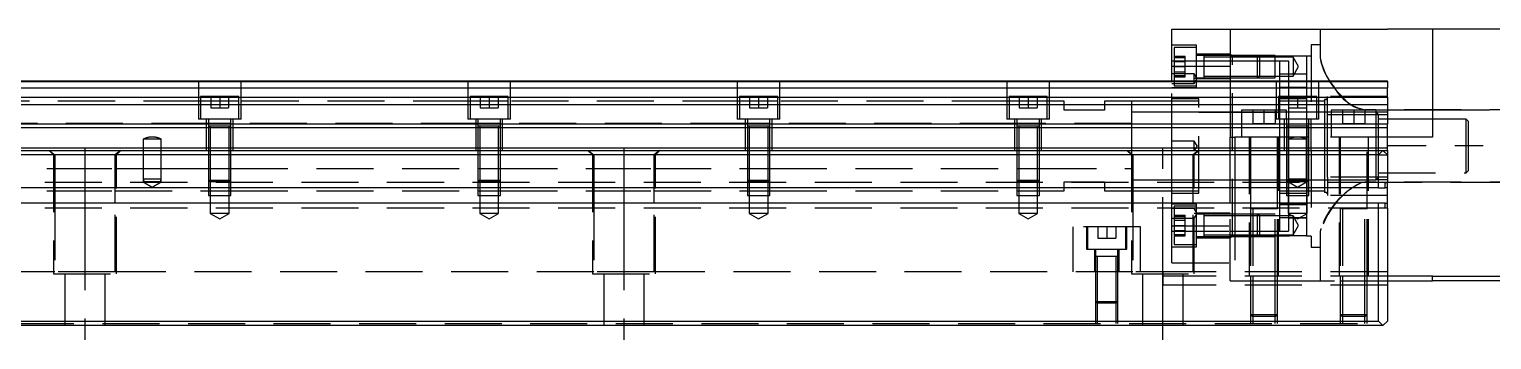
# Model space of a CAD drawing. Extents: x -29 to 1040, y -350 to 120.
# Drawn here: x 517.6 to 843.2, y -303.4 to -234.3 of the extents above; entities that cross this region are included whole.
import ezdxf

# ---------------------------------------------------------------- set-up
doc = ezdxf.new("R2010")
doc.units = 0
doc.linetypes.add('CENTER', pattern=[50.8, 31.75, -6.35, 6.35, -6.35])
doc.linetypes.add('DASHED', pattern=[19.05, 12.7, -6.35])
doc.layers.get('0').update_dxf_attribs({"linetype": 'CONTINUOUS'})
doc.layers.add('CENTER', color=1, linetype='CENTER')

msp = doc.modelspace()

# ---------------------------------------------------------------- linework, layer by layer
at = {"color": 7, "linetype": 'CONTINUOUS'}
for p, q in [((772, -242.48), (772, -234.26)), ((772, -234.26), (785, -234.26)), ((785, -234.26), (820, -234.26)), ((785, -234.26), (785, -245.76)), ((830, -234.26), (820, -234.26)), ((863.5, -234.26), (830, -234.26)), ((830, -234.26), (830, -258.26)), ((772, -245.76), (772, -242.48)), ((772, -242.48), (785, -242.48)), ((503.5, -245.76), (820, -245.76)), ((503.5, -245.92), (820, -245.92)), ((503.5, -247.32), (820, -247.32)), ((820, -245.92), (820, -245.76)), ((820, -245.92), (820, -247.32)), ((820, -249.4), (820, -247.32)), ((503.5, -249.4), (820, -249.4)), ((820, -249.4), (820, -251.02)), ((503.5, -251.02), (820, -251.02)), ((820, -251.02), (820, -255.31)), ((0, -256.16), (820, -256.16)), ((503.5, -255.31), (820, -255.31)), ((562.5, -255.86), (557.5, -255.86)), ((802.5, -255.86), (797.5, -255.86)), ((820, -256.16), (820, -255.31)), ((820, -260.66), (820, -256.16)), ((830, -258.26), (820, -258.26)), ((0, -260.66), (820, -260.66)), ((1, -261.26), (819, -261.26)), ((818, -262.26), (2, -262.26)), ((818, -262.26), (819, -261.26)), ((818, -269.56), (818, -262.26)), ((819, -261.26), (820, -262.26)), ((819, -261.26), (820, -261.26)), ((820, -261.26), (820, -260.66)), ((820, -262.26), (820, -268.41)), ((818, -269.56), (2, -269.56)), ((818, -269.56), (819.5, -269.56)), ((819.5, -269.56), (819.5, -268.41)), ((819.5, -268.41), (820, -268.41)), ((820, -269.56), (819.5, -269.56)), ((820, -269.56), (820, -268.41)), ((820, -272.96), (820, -269.56)), ((818, -272.96), (2, -272.96)), ((819.5, -272.96), (818, -272.96)), ((818, -299.26), (818, -272.96)), ((819.5, -272.96), (820, -272.96)), ((819.5, -274.11), (819.5, -272.96)), ((820, -274.11), (820, -272.96)), ((795.5, -274.26), (789.5, -274.26)), ((795.5, -274.26), (789.5, -274.26)), ((795.5, -274.26), (789.5, -274.26)), ((815.5, -274.26), (809.5, -274.26)), ((815.5, -274.26), (809.5, -274.26)), ((815.5, -274.26), (809.5, -274.26)), ((820, -274.11), (819.5, -274.11)), ((820, -274.11), (820, -299.26)), ((779.1, -277.94), (779.1, -280.44)), ((760, -284.86), (755, -284.86)), ((830, -289.26), (820, -289.26)), ((830, -290.26), (830, -289.26)), ((830, -289.26), (877.5, -289.26)), ((820, -290.26), (830, -290.26)), ((877.5, -290.26), (830, -290.26)), ((2, -299.26), (818, -299.26)), ((819, -300.26), (818, -299.26)), ((820, -299.26), (819, -300.26)), ((819, -300.26), (1, -300.26))]:
    msp.add_line(p, q, dxfattribs=at)
at = {"color": 3, "linetype": 'DASHED'}
for p, q in [((805, -234.26), (805, -240.63)), ((777.5, -237.83), (772, -237.83)), ((777.5, -238.33), (772.5, -238.33)), ((772.5, -238.33), (772.5, -242.58)), ((772.5, -240.27), (775, -240.27)), ((772.5, -240.58), (775, -240.58)), ((775, -241.43), (775, -240.27)), ((777.5, -247.33), (777.5, -237.83)), ((785, -239.83), (777.5, -239.83)), ((779.1, -240.08), (777.5, -240.08)), ((779.1, -240.08), (779.1, -240.08)), ((779.1, -240.08), (779.09, -240.08)), ((785, -240.08), (779.1, -240.08)), ((779.1, -240.08), (779.1, -242.43)), ((779.1, -240.08), (779.1, -240.08)), ((785, -240.48), (779.1, -240.48)), ((785.5, -240.26), (785, -239.76)), ((791.1, -240.08), (785, -240.08)), ((791.1, -240.08), (785, -240.08)), ((785.5, -240.26), (785, -240.26)), ((791.5, -240.48), (785, -240.48)), ((791.28, -240.26), (785.5, -240.26)), ((785.5, -280.26), (785.5, -240.26)), ((791.5, -240.48), (791.1, -240.08)), ((795, -240.08), (791.1, -240.08)), ((791.1, -242.58), (791.1, -240.08)), ((795, -240.26), (791.28, -240.26)), ((795, -240.48), (791.5, -240.48)), ((791.5, -240.48), (791.5, -242.58)), ((795, -245.08), (795, -240.08)), ((802, -240.26), (795, -240.26)), ((799, -240.48), (795, -240.48)), ((800.21, -242.58), (799, -240.48)), ((799, -240.48), (799, -242.58)), ((803, -240.26), (802, -240.26)), ((802, -240.26), (802, -249.26)), ((805, -237.76), (803, -237.76)), ((803, -237.76), (803, -254.26)), ((772, -241.26), (772.5, -241.26)), ((772, -241.26), (772.5, -241.26)), ((777, -244.16), (772, -244.16)), ((772.5, -241.26), (777.5, -241.26)), ((772.5, -241.26), (777.5, -241.26)), ((772.5, -241.43), (775, -241.43)), ((772.5, -242.58), (772.5, -245.76)), ((772.5, -242.58), (775, -242.58)), ((772.5, -243.74), (775, -243.74)), ((775, -243.74), (775, -241.43)), ((775, -244.89), (775, -243.74)), ((777.66, -245.26), (777, -244.16)), ((777, -245.26), (777, -244.16)), ((777.5, -241.26), (779.1, -241.26)), ((777.5, -241.26), (779.1, -241.26)), ((779.1, -241.26), (785, -241.26)), ((779.1, -241.26), (785, -241.26)), ((779.1, -242.43), (779.1, -242.71)), ((779.1, -242.71), (779.1, -244.35)), ((785, -241.26), (791.5, -241.26)), ((785, -241.26), (791.5, -241.26)), ((791.1, -245.08), (791.1, -242.58)), ((791.5, -241.26), (795, -241.26)), ((791.5, -241.26), (795, -241.26)), ((791.5, -242.58), (791.5, -244.68)), ((795, -241.26), (796, -241.26)), ((795, -241.26), (796, -241.26)), ((796, -241.26), (798, -241.26)), ((796, -241.26), (796, -245.76)), ((798, -241.26), (798, -249.26)), ((799, -244.68), (800.21, -242.58)), ((799, -242.58), (799, -244.68)), ((555.25, -245.76), (555.25, -254.26)), ((564.75, -254.26), (564.75, -245.76)), ((615.25, -245.76), (615.25, -254.26)), ((624.75, -254.26), (624.75, -245.76)), ((675.25, -245.76), (675.25, -254.26)), ((684.75, -254.26), (684.75, -245.76)), ((735.25, -245.76), (735.25, -254.26)), ((744.75, -254.26), (744.75, -245.76)), ((772, -261.26), (772, -245.76)), ((772, -246.36), (777, -246.36)), ((777.5, -247.33), (772, -247.33)), ((772.5, -244.58), (775, -244.58)), ((772.5, -244.89), (775, -244.89)), ((772.5, -245.76), (772.5, -246.83)), ((772.5, -246.83), (777.5, -246.83)), ((777, -246.36), (777.66, -245.26)), ((777.66, -245.26), (777, -245.26)), ((777.5, -245.26), (777, -245.26)), ((777, -246.36), (777, -245.26)), ((777.5, -245.08), (779.1, -245.08)), ((777.66, -245.26), (777.5, -245.26)), ((785, -245.33), (777.5, -245.33)), ((779.1, -244.35), (779.1, -245.08)), ((779.1, -244.68), (785, -244.68)), ((779.1, -245.08), (779.1, -245.08)), ((779.1, -245.08), (785, -245.08)), ((779.09, -245.08), (779.1, -245.08)), ((785, -244.68), (791.5, -244.68)), ((785, -245.08), (791.1, -245.08)), ((785, -245.08), (791.1, -245.08)), ((785, -245.76), (785, -258.26)), ((791.1, -245.08), (791.5, -244.68)), ((791.1, -245.08), (795, -245.08)), ((791.5, -244.68), (795, -244.68)), ((795, -244.68), (799, -244.68)), ((795.25, -245.76), (795.25, -254.26)), ((798, -244.26), (796, -244.26)), ((796, -245.76), (796, -249.26)), ((802, -247.26), (796, -247.26)), ((802, -247.26), (796, -247.26)), ((802, -244.26), (798, -244.26)), ((804.75, -254.26), (804.75, -245.76)), ((555.75, -250.26), (504.25, -250.26)), ((555.75, -249.26), (555.75, -254.26)), ((564.25, -249.26), (555.75, -249.26)), ((564.25, -250.26), (555.75, -250.26)), ((558, -249.26), (558, -251.76)), ((560, -249.26), (560, -251.76)), ((562, -249.26), (562, -251.76)), ((564.25, -254.26), (564.25, -249.26)), ((615.75, -250.26), (564.25, -250.26)), ((615.75, -249.26), (615.75, -254.26)), ((624.25, -249.26), (615.75, -249.26)), ((624.25, -250.26), (615.75, -250.26)), ((618, -249.26), (618, -251.76)), ((620, -249.26), (620, -251.76)), ((622, -249.26), (622, -251.76)), ((624.25, -254.26), (624.25, -249.26)), ((675.75, -250.26), (624.25, -250.26)), ((675.75, -249.26), (675.75, -254.26)), ((684.25, -249.26), (675.75, -249.26)), ((684.25, -250.26), (675.75, -250.26)), ((678, -249.26), (678, -251.76)), ((680, -249.26), (680, -251.76)), ((682, -249.26), (682, -251.76)), ((684.25, -254.26), (684.25, -249.26)), ((735.75, -250.26), (684.25, -250.26)), ((735.75, -249.26), (735.75, -254.26)), ((744.25, -249.26), (735.75, -249.26)), ((744.25, -250.26), (735.75, -250.26)), ((738, -249.26), (738, -251.76)), ((740, -249.26), (740, -251.76)), ((742, -249.26), (742, -251.76)), ((744.25, -254.26), (744.25, -249.26)), ((748, -250.26), (744.25, -250.26)), ((748, -252.26), (748, -250.26)), ((763, -250.26), (757, -250.26)), ((757, -250.26), (757, -252.26)), ((772, -250.26), (763, -250.26)), ((763, -250.26), (763, -260.26)), ((763, -250.26), (763, -260.26)), ((778, -249.76), (772, -249.76)), ((778, -250.26), (772, -250.26)), ((778, -270.76), (778, -249.76)), ((795.75, -249.26), (795.75, -254.26)), ((804.25, -249.26), (795.75, -249.26)), ((796, -249.26), (796, -252.26)), ((802, -249.76), (796, -249.76)), ((802, -250.26), (796, -250.26)), ((798, -249.26), (798, -251.76)), ((800, -249.26), (800, -251.76)), ((802, -249.26), (802, -251.76)), ((804.25, -250.26), (802, -250.26)), ((804.25, -254.26), (804.25, -249.26)), ((806, -250.26), (804.25, -250.26)), ((806, -249.88), (806, -258.26)), ((806.31, -249.88), (806, -249.88)), ((806.63, -253.33), (806.63, -249.26)), ((820, -249.26), (806.63, -249.26)), ((558, -251.76), (560, -251.76)), ((560, -251.76), (562, -251.76)), ((618, -251.76), (620, -251.76)), ((620, -251.76), (622, -251.76)), ((678, -251.76), (680, -251.76)), ((680, -251.76), (682, -251.76)), ((738, -251.76), (740, -251.76)), ((740, -251.76), (742, -251.76)), ((757, -252.26), (748, -252.26)), ((772, -252.76), (763, -252.76)), ((778, -252.76), (772, -252.76)), ((785, -252.76), (778, -252.76)), ((778, -252.76), (785, -252.76)), ((787.5, -252.76), (785, -252.76)), ((785, -252.76), (787.5, -252.76)), ((787.5, -252.26), (787.5, -258.26)), ((795.75, -252.26), (787.5, -252.26)), ((795.75, -252.76), (787.5, -252.76)), ((787.5, -252.76), (795.75, -252.76)), ((790, -252.26), (790, -255.26)), ((792.5, -252.26), (792.5, -255.26)), ((795, -252.26), (795, -255.26)), ((797.5, -252.26), (795.75, -252.26)), ((796, -252.76), (795.75, -252.76)), ((795.75, -252.76), (796, -252.76)), ((796, -252.26), (796, -254.26)), ((797.5, -252.76), (796, -252.76)), ((797.5, -254.26), (797.5, -252.26)), ((802, -252.76), (797.5, -252.76)), ((798, -251.76), (798, -258.76)), ((798, -251.76), (800, -251.76)), ((800, -251.76), (802, -251.76)), ((802, -251.76), (802, -254.26)), ((804.25, -252.76), (802, -252.76)), ((806, -252.76), (804.25, -252.76)), ((806.63, -252.76), (806, -252.76)), ((806.63, -252.76), (806, -252.76)), ((807.5, -252.76), (806.63, -252.76)), ((807.5, -252.76), (806.63, -252.76)), ((806.63, -258.26), (806.63, -253.33)), ((807.5, -253.33), (806.63, -253.33)), ((807.5, -252.26), (807.5, -258.26)), ((817.5, -252.26), (807.5, -252.26)), ((817.5, -252.76), (807.5, -252.76)), ((817.5, -252.76), (807.5, -252.76)), ((817.5, -253.33), (807.5, -253.33)), ((810, -252.26), (810, -255.26)), ((812.5, -252.26), (812.5, -255.26)), ((855.5, -252.18), (815, -252.18)), ((815, -252.18), (820, -252.18)), ((815, -252.26), (815, -255.26)), ((817.5, -258.26), (817.5, -252.26)), ((818, -253.26), (817.5, -252.76)), ((820, -252.76), (817.5, -252.76)), ((820, -253.33), (817.5, -253.33)), ((818, -258.26), (818, -253.26)), ((820, -252.18), (830, -252.18)), ((830, -252.18), (855.5, -252.18)), ((557.5, -255.26), (503.5, -255.26)), ((564.75, -254.26), (555.25, -254.26)), ((557, -254.26), (557, -261.26)), ((557.5, -254.26), (557.5, -255.86)), ((562.5, -255.26), (557.5, -255.26)), ((557.5, -255.85), (557.5, -255.86)), ((557.5, -255.86), (557.5, -255.86)), ((557.5, -255.86), (557.5, -261.26)), ((562.5, -255.86), (557.5, -255.86)), ((557.9, -255.86), (557.9, -261.26)), ((562.1, -261.26), (562.1, -255.86)), ((562.5, -255.86), (562.5, -254.26)), ((617.5, -255.26), (562.5, -255.26)), ((562.5, -255.86), (562.5, -255.85)), ((562.5, -255.86), (562.5, -255.86)), ((562.5, -261.26), (562.5, -255.86)), ((563, -261.26), (563, -254.26)), ((624.75, -254.26), (615.25, -254.26)), ((617, -254.26), (617, -261.26)), ((617.5, -254.26), (617.5, -255.86)), ((622.5, -255.26), (617.5, -255.26)), ((617.5, -255.85), (617.5, -255.86)), ((617.5, -255.86), (617.5, -261.26)), ((617.5, -255.86), (617.5, -255.86)), ((622.5, -255.86), (617.5, -255.86)), ((622.5, -255.86), (617.5, -255.86)), ((617.9, -255.86), (617.9, -261.26)), ((622.1, -261.26), (622.1, -255.86)), ((622.5, -255.86), (622.5, -254.26)), ((677.5, -255.26), (622.5, -255.26)), ((622.5, -255.86), (622.5, -255.85)), ((622.5, -261.26), (622.5, -255.86)), ((622.5, -255.86), (622.5, -255.86)), ((623, -261.26), (623, -254.26)), ((684.75, -254.26), (675.25, -254.26)), ((677, -254.26), (677, -261.26)), ((677.5, -254.26), (677.5, -255.86)), ((682.5, -255.26), (677.5, -255.26)), ((677.5, -255.85), (677.5, -255.86)), ((677.5, -255.86), (677.5, -255.86)), ((677.5, -255.86), (677.5, -261.26)), ((682.5, -255.86), (677.5, -255.86)), ((682.5, -255.86), (677.5, -255.86)), ((677.9, -255.86), (677.9, -261.26)), ((682.1, -261.26), (682.1, -255.86)), ((682.5, -255.86), (682.5, -254.26)), ((737.5, -255.26), (682.5, -255.26)), ((682.5, -255.86), (682.5, -255.85)), ((682.5, -255.86), (682.5, -255.86)), ((682.5, -261.26), (682.5, -255.86)), ((683, -261.26), (683, -254.26)), ((744.75, -254.26), (735.25, -254.26)), ((737, -254.26), (737, -261.26)), ((737.5, -254.26), (737.5, -255.86)), ((742.5, -255.26), (737.5, -255.26)), ((737.5, -255.85), (737.5, -255.86)), ((737.5, -255.86), (737.5, -261.26)), ((737.5, -255.86), (737.5, -255.86)), ((742.5, -255.86), (737.5, -255.86)), ((737.9, -255.86), (737.9, -261.26)), ((742.1, -261.26), (742.1, -255.86)), ((742.5, -255.86), (742.5, -254.26)), ((763, -255.26), (742.5, -255.26)), ((742.5, -255.86), (742.5, -255.85)), ((742.5, -261.26), (742.5, -255.86)), ((742.5, -255.86), (742.5, -255.86)), ((743, -261.26), (743, -254.26)), ((790, -255.26), (792.5, -255.26)), ((792.5, -255.26), (795, -255.26)), ((804.75, -254.26), (795.25, -254.26)), ((796, -254.26), (796, -258.26)), ((797, -254.26), (797, -261.26)), ((797.5, -254.26), (797.5, -255.86)), ((797.5, -255.85), (797.5, -255.86)), ((797.5, -255.86), (797.5, -261.26)), ((797.5, -255.86), (797.5, -255.86)), ((797.9, -255.86), (797.9, -261.26)), ((802, -254.26), (802, -255.86)), ((802, -255.86), (802, -258.26)), ((802.1, -261.26), (802.1, -255.86)), ((802.5, -255.86), (802.5, -254.26)), ((802.5, -255.86), (802.5, -255.85)), ((802.5, -261.26), (802.5, -255.86)), ((802.5, -255.86), (802.5, -255.86)), ((803, -261.26), (803, -254.26)), ((810, -255.26), (812.5, -255.26)), ((812.5, -255.26), (815, -255.26)), ((820, -254.26), (818, -254.26)), ((830, -254.26), (820, -254.26)), ((837.5, -254.26), (830, -254.26)), ((838, -254.76), (837.5, -254.26)), ((837.5, -260.26), (837.5, -254.26)), ((838, -254.76), (838, -260.26)), ((543, -258.76), (543, -261.26)), ((547, -258.76), (543, -258.76)), ((545.06, -258.26), (544.94, -258.26)), ((547, -261.26), (547, -258.76)), ((763, -260.26), (763, -261.26)), ((763, -260.26), (763, -261.26)), ((777, -259.16), (772, -259.16)), ((777.66, -260.26), (777, -259.16)), ((777, -261.36), (777, -259.16)), ((777.66, -260.26), (777.06, -261.26)), ((785, -258.26), (786, -258.26)), ((785, -261.26), (785, -258.26)), ((797.5, -258.26), (786, -258.26)), ((786, -258.26), (786, -261.26)), ((789.25, -258.26), (789.25, -289.26)), ((789.5, -258.26), (789.5, -261.26)), ((795.5, -261.26), (795.5, -258.26)), ((795.75, -289.26), (795.75, -258.26)), ((796, -258.26), (796, -261.26)), ((797.9, -258.26), (797.5, -258.26)), ((799.87, -258.26), (797.9, -258.26)), ((798, -258.76), (798, -261.26)), ((802, -258.76), (798, -258.76)), ((800.13, -258.26), (799.87, -258.26)), ((800.06, -258.26), (799.94, -258.26)), ((802.1, -258.26), (800.13, -258.26)), ((802, -258.26), (802, -258.76)), ((802, -261.26), (802, -258.76)), ((802.5, -258.26), (802.1, -258.26)), ((820, -258.26), (802.5, -258.26)), ((806, -258.26), (806, -270.63)), ((806.63, -267.19), (806.63, -258.26)), ((809.25, -258.26), (809.25, -289.26)), ((809.5, -258.26), (809.5, -274.26)), ((815.5, -274.26), (815.5, -258.26)), ((815.75, -289.26), (815.75, -258.26)), ((817.5, -260.26), (817.5, -258.26)), ((817.5, -267.76), (817.5, -260.26)), ((818, -260.26), (818, -258.26)), ((818, -262.26), (818, -260.26)), ((837.5, -266.26), (837.5, -260.26)), ((838, -260.26), (838, -265.76)), ((522, -261.26), (523, -262.26)), ((522.06, -261.26), (523.29, -262.26)), ((523, -262.26), (523, -288.76)), ((523.29, -262.26), (523.29, -269.56)), ((537.94, -261.26), (536.71, -262.26)), ((536.71, -269.56), (536.71, -262.26)), ((537, -262.26), (538, -261.26)), ((537, -288.76), (537, -262.26)), ((543, -261.26), (543, -267.63)), ((547, -267.63), (547, -261.26)), ((557.5, -261.26), (557.5, -267.86)), ((557.5, -261.26), (557.5, -267.86)), ((557.9, -261.26), (557.9, -268.26)), ((562.1, -268.26), (562.1, -261.26)), ((562.5, -267.86), (562.5, -261.26)), ((562.5, -267.86), (562.5, -261.26)), ((617.5, -261.26), (617.5, -267.86)), ((617.5, -261.26), (617.5, -267.86)), ((617.9, -261.26), (617.9, -268.26)), ((622.1, -268.26), (622.1, -261.26)), ((622.5, -267.86), (622.5, -261.26)), ((622.5, -267.86), (622.5, -261.26)), ((642, -261.26), (643, -262.26)), ((642.06, -261.26), (643.29, -262.26)), ((643, -262.26), (643, -288.76)), ((643.29, -262.26), (643.29, -269.56)), ((657.94, -261.26), (656.71, -262.26)), ((656.71, -269.56), (656.71, -262.26)), ((657, -262.26), (658, -261.26)), ((657, -288.76), (657, -262.26)), ((677.5, -261.26), (677.5, -267.86)), ((677.5, -261.26), (677.5, -267.86)), ((677.9, -261.26), (677.9, -268.26)), ((682.1, -268.26), (682.1, -261.26)), ((682.5, -267.86), (682.5, -261.26)), ((682.5, -267.86), (682.5, -261.26)), ((737.5, -261.26), (737.5, -267.86)), ((737.5, -261.26), (737.5, -267.86)), ((737.9, -261.26), (737.9, -268.26)), ((742.1, -268.26), (742.1, -261.26)), ((742.5, -267.86), (742.5, -261.26)), ((742.5, -267.86), (742.5, -261.26)), ((762, -261.26), (763, -262.26)), ((762.06, -261.26), (763.29, -262.26)), ((763, -261.26), (763, -262.03)), ((763, -261.26), (763, -262.03)), ((763, -262.03), (763, -262.26)), ((763, -262.03), (763, -262.26)), ((763, -262.26), (763, -288.76)), ((763.29, -262.26), (763.29, -269.56)), ((772, -269.56), (772, -261.26)), ((777, -261.36), (772, -261.36)), ((777.94, -261.26), (776.71, -262.26)), ((776.71, -269.56), (776.71, -262.26)), ((777, -262.26), (778, -261.26)), ((777.06, -261.26), (777, -261.36)), ((777, -288.76), (777, -262.26)), ((785, -269.56), (785, -261.26)), ((786, -261.26), (786, -269.56)), ((789.5, -261.26), (789.5, -269.56)), ((795.5, -269.56), (795.5, -261.26)), ((796, -261.26), (796, -269.56)), ((797.5, -261.26), (797.5, -267.86)), ((797.5, -261.26), (797.5, -267.86)), ((797.9, -261.26), (797.9, -268.26)), ((798, -261.26), (798, -267.63)), ((802, -267.63), (802, -261.26)), ((802.1, -268.26), (802.1, -261.26)), ((802.5, -267.86), (802.5, -261.26)), ((802.5, -267.86), (802.5, -261.26)), ((803, -261.26), (803, -282.76)), ((818, -262.26), (820, -262.26)), ((820, -261.26), (820, -262.26)), ((502.5, -265.26), (523.29, -265.26)), ((523.29, -265.26), (536.71, -265.26)), ((536.71, -265.26), (543, -265.26)), ((543, -265.26), (547, -265.26)), ((547, -265.26), (557.5, -265.26)), ((557.5, -265.26), (557.9, -265.26)), ((557.9, -265.26), (562.1, -265.26)), ((562.1, -265.26), (562.5, -265.26)), ((562.5, -265.26), (617.5, -265.26)), ((617.5, -265.26), (617.9, -265.26)), ((617.9, -265.26), (622.1, -265.26)), ((622.1, -265.26), (622.5, -265.26)), ((622.5, -265.26), (643.29, -265.26)), ((643.29, -265.26), (656.71, -265.26)), ((656.71, -265.26), (677.5, -265.26)), ((677.5, -265.26), (677.9, -265.26)), ((677.9, -265.26), (682.1, -265.26)), ((682.1, -265.26), (682.5, -265.26)), ((682.5, -265.26), (737.5, -265.26)), ((737.5, -265.26), (737.9, -265.26)), ((737.9, -265.26), (742.1, -265.26)), ((742.1, -265.26), (742.5, -265.26)), ((742.5, -265.26), (763, -265.26)), ((818, -266.26), (837.5, -266.26)), ((837.5, -266.26), (838, -265.76)), ((819.5, -268.41), (0.5, -268.41)), ((502.5, -270.26), (523.29, -270.26)), ((523.29, -269.56), (523.29, -272.96)), ((523.29, -270.26), (536.71, -270.26)), ((536.71, -272.96), (536.71, -269.56)), ((536.71, -270.26), (557.5, -270.26)), ((543, -267.63), (543, -268.26)), ((543, -267.63), (543.17, -268.26)), ((547, -267.63), (543, -267.63)), ((543, -268.26), (545, -269.41)), ((547, -268.26), (543, -268.26)), ((545, -269.41), (547, -268.26)), ((546.83, -268.26), (547, -267.63)), ((547, -268.26), (547, -267.63)), ((557.5, -267.86), (557.9, -268.26)), ((557.5, -267.86), (557.5, -269.56)), ((557.5, -267.86), (562.5, -267.86)), ((557.5, -269.56), (557.5, -271.26)), ((557.5, -270.26), (562.5, -270.26)), ((557.9, -268.26), (557.9, -271.26)), ((562.1, -268.26), (557.9, -268.26)), ((562.1, -268.26), (562.5, -267.86)), ((562.1, -271.26), (562.1, -268.26)), ((562.5, -269.56), (562.5, -267.86)), ((562.5, -271.26), (562.5, -269.56)), ((562.5, -270.26), (617.5, -270.26)), ((617.5, -267.86), (617.9, -268.26)), ((617.5, -267.86), (617.5, -269.56)), ((617.5, -267.86), (622.5, -267.86)), ((617.5, -269.56), (617.5, -271.26)), ((617.5, -270.26), (622.5, -270.26)), ((617.9, -268.26), (617.9, -271.26)), ((622.1, -268.26), (617.9, -268.26)), ((622.1, -268.26), (622.5, -267.86)), ((622.1, -271.26), (622.1, -268.26)), ((622.5, -269.56), (622.5, -267.86)), ((622.5, -271.26), (622.5, -269.56)), ((622.5, -270.26), (643.29, -270.26)), ((643.29, -269.56), (643.29, -272.96)), ((643.29, -270.26), (656.71, -270.26)), ((656.71, -272.96), (656.71, -269.56)), ((656.71, -270.26), (677.5, -270.26)), ((677.5, -267.86), (677.9, -268.26)), ((677.5, -267.86), (677.5, -269.56)), ((677.5, -267.86), (682.5, -267.86)), ((677.5, -269.56), (677.5, -271.26)), ((677.5, -270.26), (682.5, -270.26)), ((677.9, -268.26), (677.9, -271.26)), ((682.1, -268.26), (677.9, -268.26)), ((682.1, -268.26), (682.5, -267.86)), ((682.1, -271.26), (682.1, -268.26)), ((682.5, -269.56), (682.5, -267.86)), ((682.5, -271.26), (682.5, -269.56)), ((682.5, -270.26), (737.5, -270.26)), ((737.5, -267.86), (737.9, -268.26)), ((737.5, -267.86), (737.5, -269.56)), ((737.5, -267.86), (742.5, -267.86)), ((737.5, -269.56), (737.5, -271.26)), ((737.5, -270.26), (742.5, -270.26)), ((737.9, -268.26), (737.9, -271.26)), ((742.1, -268.26), (737.9, -268.26)), ((742.1, -268.26), (742.5, -267.86)), ((742.1, -271.26), (742.1, -268.26)), ((742.5, -269.56), (742.5, -267.86)), ((742.5, -271.26), (742.5, -269.56)), ((742.5, -270.26), (748, -270.26)), ((748, -268.26), (757, -268.26)), ((748, -269.56), (748, -268.26)), ((748, -270.26), (748, -269.56)), ((757, -268.26), (757, -269.56)), ((757, -269.56), (757, -270.26)), ((757, -270.26), (763, -270.26)), ((763, -267.76), (763.29, -267.76)), ((763, -270.26), (763.29, -270.26)), ((763.29, -267.76), (772, -267.76)), ((763.29, -269.56), (763.29, -272.96)), ((763.29, -270.26), (772, -270.26)), ((772, -267.76), (776.71, -267.76)), ((772, -272.96), (772, -269.56)), ((772, -270.26), (776.71, -270.26)), ((776.71, -267.76), (778, -267.76)), ((776.71, -272.96), (776.71, -269.56)), ((776.71, -270.26), (778, -270.26)), ((778, -267.76), (785, -267.76)), ((778, -267.76), (785, -267.76)), ((785, -267.76), (789.5, -267.76)), ((785, -267.76), (789.5, -267.76)), ((785, -272.96), (785, -269.56)), ((786, -269.56), (786, -272.96)), ((789.5, -267.76), (795.5, -267.76)), ((789.5, -267.76), (795.5, -267.76)), ((789.5, -269.56), (789.5, -272.96)), ((795.5, -267.76), (796, -267.76)), ((795.5, -267.76), (796, -267.76)), ((795.5, -272.96), (795.5, -269.56)), ((796, -267.76), (806, -267.76)), ((796, -269.56), (796, -272.96)), ((796, -270.26), (806, -270.26)), ((797.5, -267.86), (797.9, -268.26)), ((797.5, -267.86), (797.5, -269.56)), ((797.5, -267.86), (802.5, -267.86)), ((797.5, -269.56), (797.5, -271.26)), ((797.9, -268.26), (797.9, -271.26)), ((802.1, -268.26), (797.9, -268.26)), ((798, -267.63), (798, -268.26)), ((798, -267.63), (798.17, -268.26)), ((802, -267.63), (798, -267.63)), ((798, -268.26), (800, -269.41)), ((798, -268.26), (798, -279.26)), ((800, -269.41), (802, -268.26)), ((801.83, -268.26), (802, -267.63)), ((802, -268.26), (802, -267.63)), ((802, -268.26), (802, -280.26)), ((802.1, -268.26), (802.5, -267.86)), ((802.1, -271.26), (802.1, -268.26)), ((802.5, -269.56), (802.5, -267.86)), ((802.5, -271.26), (802.5, -269.56)), ((806, -267.76), (817.5, -267.76)), ((806.63, -267.19), (806.63, -271.26)), ((820, -267.19), (806.63, -267.19)), ((814.07, -268.45), (814.26, -268.41)), ((815, -268.34), (814.26, -268.41)), ((814.26, -268.41), (815, -268.34)), ((855.5, -268.34), (815, -268.34)), ((815, -268.34), (855.5, -268.34)), ((817.5, -267.76), (818, -267.26)), ((820, -267.76), (817.5, -267.76)), ((523.29, -272.96), (523.29, -288.26)), ((536.71, -288.26), (536.71, -272.96)), ((557.5, -271.26), (562.5, -271.26)), ((557.9, -271.26), (557.9, -275.26)), ((562.1, -275.26), (562.1, -271.26)), ((617.5, -271.26), (622.5, -271.26)), ((617.9, -271.26), (617.9, -275.26)), ((622.1, -275.26), (622.1, -271.26)), ((643.29, -272.96), (643.29, -288.26)), ((656.71, -288.26), (656.71, -272.96)), ((677.5, -271.26), (682.5, -271.26)), ((677.9, -271.26), (677.9, -275.26)), ((682.1, -275.26), (682.1, -271.26)), ((737.5, -271.26), (742.5, -271.26)), ((737.9, -271.26), (737.9, -275.26)), ((742.1, -275.26), (742.1, -271.26)), ((763.29, -272.96), (763.29, -288.26)), ((772, -270.76), (778, -270.76)), ((772, -278.04), (772, -272.96)), ((777.5, -273.19), (772, -273.19)), ((776.71, -288.26), (776.71, -272.96)), ((777.5, -277.94), (777.5, -273.19)), ((785, -289.26), (785, -272.96)), ((786, -272.96), (786, -289.26)), ((789.5, -272.96), (789.5, -274.26)), ((795.5, -274.26), (795.5, -272.96)), ((796, -270.76), (802, -270.76)), ((796, -272.96), (796, -279.26)), ((796, -273.26), (802, -273.26)), ((802, -273.26), (796, -273.26)), ((797.5, -271.26), (802.5, -271.26)), ((797.9, -271.26), (797.9, -275.26)), ((802.1, -275.26), (802.1, -271.26)), ((806.31, -270.63), (806, -270.63)), ((820, -271.26), (806.63, -271.26)), ((819.5, -274.11), (0.5, -274.11)), ((557.9, -275.26), (560, -276.47)), ((562.1, -275.26), (557.9, -275.26)), ((560, -276.47), (562.1, -275.26)), ((617.9, -275.26), (620, -276.47)), ((622.1, -275.26), (617.9, -275.26)), ((620, -276.47), (622.1, -275.26)), ((677.9, -275.26), (680, -276.47)), ((682.1, -275.26), (677.9, -275.26)), ((680, -276.47), (682.1, -275.26)), ((737.9, -275.26), (740, -276.47)), ((742.1, -275.26), (737.9, -275.26)), ((740, -276.47), (742.1, -275.26)), ((777, -274.16), (772, -274.16)), ((772, -276.36), (777, -276.36)), ((776.71, -273.69), (772.5, -273.69)), ((772.5, -273.69), (772.5, -282.19)), ((772.5, -275.63), (775, -275.63)), ((772.5, -275.94), (775, -275.94)), ((775, -275.94), (775, -275.63)), ((775, -277.94), (775, -275.94)), ((777.5, -273.69), (776.71, -273.69)), ((777.66, -275.26), (777, -274.16)), ((777, -276.36), (777.66, -275.26)), ((777.66, -275.26), (777, -275.26)), ((785, -275.19), (777.5, -275.19)), ((779.1, -275.44), (777.5, -275.44)), ((785, -275.44), (779.09, -275.44)), ((779.1, -275.44), (779.1, -280.44)), ((779.1, -275.44), (779.1, -280.44)), ((785, -275.84), (779.1, -275.84)), ((791.1, -275.44), (785, -275.44)), ((791.1, -275.44), (785, -275.44)), ((791.5, -275.84), (785, -275.84)), ((791.5, -275.84), (785, -275.84)), ((789.5, -274.25), (789.5, -289.26)), ((790, -274.26), (790, -289.26)), ((791.5, -275.84), (791.1, -275.44)), ((795, -275.44), (791.1, -275.44)), ((791.1, -280.44), (791.1, -275.44)), ((795, -275.84), (791.5, -275.84)), ((791.5, -275.84), (791.5, -280.04)), ((795, -289.26), (795, -274.26)), ((799, -275.84), (795, -275.84)), ((795.5, -289.26), (795.5, -274.25)), ((798, -276.26), (796, -276.26)), ((797.9, -275.26), (800, -276.47)), ((802.1, -275.26), (797.9, -275.26)), ((798, -276.26), (802, -276.26)), ((802, -276.26), (798, -276.26)), ((800.21, -277.94), (799, -275.84)), ((799, -275.84), (799, -280.04)), ((800, -276.47), (802.1, -275.26)), ((809.5, -274.25), (809.5, -289.26)), ((810, -274.26), (810, -289.26)), ((815, -289.26), (815, -274.26)), ((815.5, -289.26), (815.5, -274.25)), ((750, -288.26), (750, -278.26)), ((765, -278.26), (750, -278.26)), ((753, -278.26), (753, -283.26)), ((753.25, -278.26), (753.25, -283.26)), ((755.5, -278.26), (755.5, -280.76)), ((757.5, -278.26), (757.5, -280.76)), ((759.5, -278.26), (759.5, -280.76)), ((761.75, -283.26), (761.75, -278.26)), ((762, -283.26), (762, -278.26)), ((765, -288.26), (765, -278.26)), ((772, -286.26), (772, -278.04)), ((772, -278.04), (785, -278.04)), ((772, -279.26), (785, -279.26)), ((772, -279.26), (785, -279.26)), ((772.5, -276.78), (775, -276.78)), ((772.5, -277.94), (775, -277.94)), ((772.5, -279.09), (775, -279.09)), ((772.5, -279.94), (775, -279.94)), ((775, -279.94), (775, -277.94)), ((775, -280.25), (775, -279.94)), ((777.5, -282.69), (777.5, -277.94)), ((779.1, -280.04), (785, -280.04)), ((785, -279.26), (796, -279.26)), ((785, -279.26), (796, -279.26)), ((785, -280.04), (791.5, -280.04)), ((785, -280.04), (791.5, -280.04)), ((791.1, -280.44), (791.5, -280.04)), ((791.5, -280.04), (795, -280.04)), ((795, -280.04), (799, -280.04)), ((796, -279.26), (798, -279.26)), ((799, -280.04), (800.21, -277.94)), ((805, -279.89), (805, -290.26)), ((753, -283.26), (762, -283.26)), ((754.75, -283.26), (754.75, -288.26)), ((755, -283.26), (755, -284.86)), ((755.5, -280.76), (757.5, -280.76)), ((757.5, -280.76), (759.5, -280.76)), ((760, -284.86), (760, -283.26)), ((760.25, -288.26), (760.25, -283.26)), ((772, -282.69), (777.5, -282.69)), ((772.5, -280.25), (775, -280.25)), ((772.5, -282.19), (777.5, -282.19)), ((777.5, -280.44), (779.1, -280.44)), ((777.5, -280.69), (785, -280.69)), ((779.09, -280.44), (785, -280.44)), ((785, -280.76), (785.5, -280.26)), ((785.5, -280.26), (785, -280.26)), ((785, -280.44), (791.1, -280.44)), ((785, -280.44), (791.1, -280.44)), ((785.5, -280.26), (802, -280.26)), ((802, -280.26), (785.5, -280.26)), ((791.1, -280.44), (795, -280.44)), ((802, -280.26), (803, -280.26)), ((803, -282.76), (805, -282.76)), ((755, -284.85), (755, -288.26)), ((760, -284.86), (755, -284.86)), ((755.4, -284.86), (755.4, -288.26)), ((759.6, -288.26), (759.6, -284.86)), ((760, -288.26), (760, -284.85)), ((772, -286.26), (785, -286.26)), ((523.29, -288.26), (416.71, -288.26)), ((523, -288.76), (537, -288.76)), ((536.71, -288.26), (523.29, -288.26)), ((525.5, -288.76), (525.5, -300.26)), ((534.5, -300.26), (534.5, -288.76)), ((643.29, -288.26), (536.71, -288.26)), ((643, -288.76), (657, -288.76)), ((656.71, -288.26), (643.29, -288.26)), ((645.5, -288.76), (645.5, -300.26)), ((654.5, -300.26), (654.5, -288.76)), ((763.29, -288.26), (656.71, -288.26)), ((755, -288.26), (755, -294.86)), ((755, -288.26), (755, -294.86)), ((755.4, -288.26), (755.4, -295.26)), ((759.6, -295.26), (759.6, -288.26)), ((760, -294.86), (760, -288.26)), ((760, -294.86), (760, -288.26)), ((763, -288.76), (777, -288.76)), ((776.71, -288.26), (763.29, -288.26)), ((765.5, -288.76), (765.5, -300.26)), ((770, -288.26), (770, -289.26)), ((770, -289.26), (770, -291.26)), ((780, -289.26), (770, -289.26)), ((774.5, -300.26), (774.5, -288.76)), ((820, -288.26), (776.71, -288.26)), ((820, -289.26), (780, -289.26)), ((785, -290.26), (785, -289.26)), ((789.5, -289.26), (789.5, -297.76)), ((789.5, -289.26), (789.5, -297.76)), ((790, -289.26), (790, -298.26)), ((795, -298.26), (795, -289.26)), ((795.5, -297.76), (795.5, -289.26)), ((795.5, -297.76), (795.5, -289.26)), ((809.5, -289.26), (809.5, -297.76)), ((809.5, -289.26), (809.5, -297.76)), ((810, -289.26), (810, -298.26)), ((815, -298.26), (815, -289.26)), ((815.5, -297.76), (815.5, -289.26)), ((815.5, -297.76), (815.5, -289.26)), ((775, -291.26), (770, -291.26)), ((820, -291.26), (775, -291.26)), ((785, -290.26), (789.5, -290.26)), ((789.5, -290.26), (790, -290.26)), ((790, -290.26), (795, -290.26)), ((795, -290.26), (795.5, -290.26)), ((795.5, -290.26), (809.5, -290.26)), ((809.5, -290.26), (810, -290.26)), ((810, -290.26), (815, -290.26)), ((815, -290.26), (815.5, -290.26)), ((815.5, -290.26), (820, -290.26)), ((755, -294.86), (755.4, -295.26)), ((755, -294.86), (755, -299.76)), ((755, -294.86), (760, -294.86)), ((755.4, -295.26), (755.4, -299.76)), ((759.6, -295.26), (755.4, -295.26)), ((759.6, -295.26), (760, -294.86)), ((759.6, -299.76), (759.6, -295.26)), ((760, -299.76), (760, -294.86)), ((789.5, -297.76), (790, -298.26)), ((789.5, -297.76), (789.5, -299.76)), ((789.5, -297.76), (795.5, -297.76)), ((790, -298.26), (790, -299.76)), ((795, -298.26), (790, -298.26)), ((795, -298.26), (795.5, -297.76)), ((795, -299.76), (795, -298.26)), ((795.5, -299.76), (795.5, -297.76)), ((809.5, -297.76), (810, -298.26)), ((809.5, -297.76), (809.5, -299.76)), ((809.5, -297.76), (815.5, -297.76)), ((810, -298.26), (810, -299.76)), ((815, -298.26), (810, -298.26)), ((815, -298.26), (815.5, -297.76)), ((815, -299.76), (815, -298.26)), ((815.5, -299.76), (815.5, -297.76)), ((0.5, -299.76), (819.5, -299.76))]:
    msp.add_line(p, q, dxfattribs=at)
for centre, radius, start, end in [((817.92, -238.41), 13.11, 189.7598, 221.8618), ((821.3, -237.02), 16.7, 192.4947, 227.1268), ((816.82, -242.53), 9.83, 208.1199, 259.3087), ((806.31, -249.57), 0.313, 270, 0), ((815.76, -245.03), 7.19, 215.9906, 263.937), ((544.94, -262.26), 4, 90, 118.9695), ((545.06, -262.26), 4, 61.0305, 90), ((799.94, -262.26), 4, 90, 118.9695), ((800.06, -262.26), 4, 61.0305, 90), ((822.06, -284.1), 17.57, 117.0366, 166.1234), ((821.79, -284.21), 17.5, 115.4964, 161.4282), ((806.31, -270.95), 0.312, 0, 90), ((809.62, -279.98), 4.62, 163.046, 178.8619)]:
    msp.add_arc(centre, radius, start, end, dxfattribs=at)
at = {"layer": 'CENTER', "color": 1, "linetype": 'CENTER'}
for p, q in [((879.45, -260.26), (820, -260.26)), ((530, -260.61), (530, -303.41)), ((650, -260.61), (650, -303.41)), ((770, -303.41), (770, -260.61))]:
    msp.add_line(p, q, dxfattribs=at)

doc.saveas('drawing.dxf')
